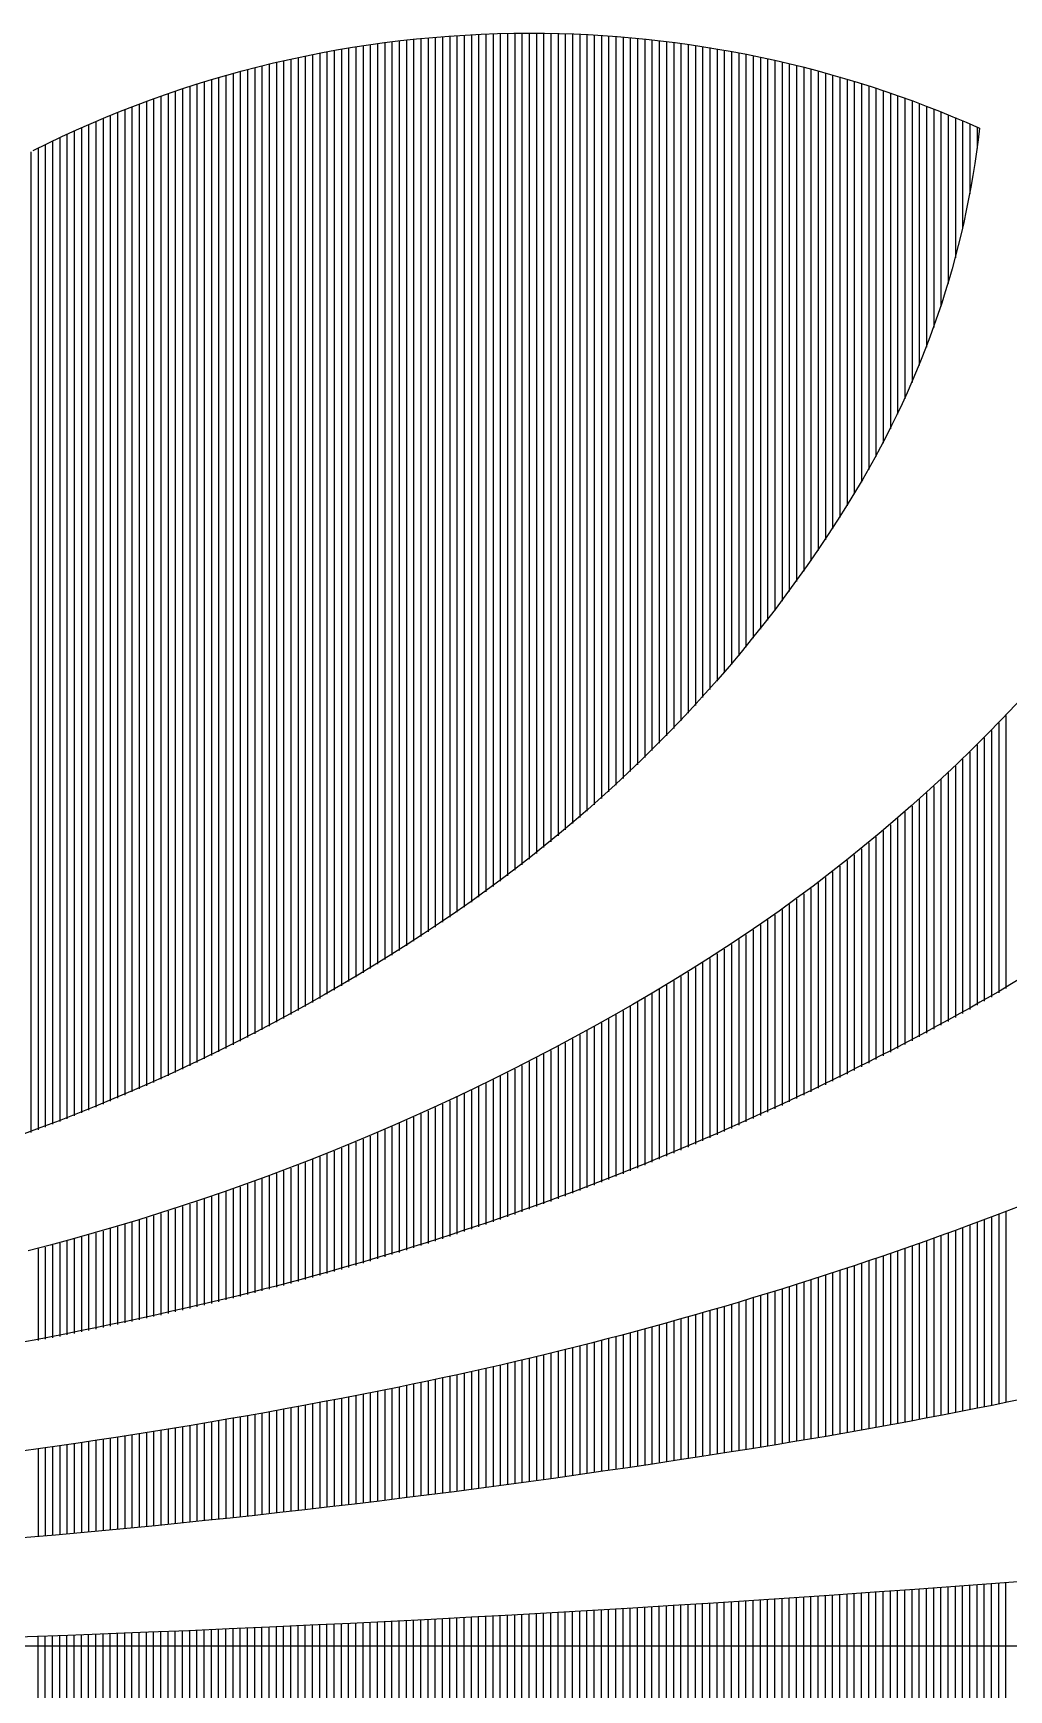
# Model space of a CAD drawing. Header units: millimetres. Extents: x -129 to 3172, y -143 to 919.
# Drawn here: x -51.93567 to -51.93173, y 35.18636 to 35.19306 of the extents above; entities that cross this region are included whole.
import ezdxf

# ---------------------------------------------------------------- set-up
doc = ezdxf.new("R2010")
doc.units = ezdxf.units.MM
doc.header["$LTSCALE"] = 0.1
doc.layers.add('E-GENERAL', color=8, linetype='Continuous')

# ---------------------------------------------------------------- blocks, each defined once
blk = doc.blocks.new('*X75')
at = {"color": 0}
for p, q in [((62.8849196865367, 73.2), (69.08424206993163, 73.2)), ((62.90137343682864, 73), (69.0677883196397, 73)), ((62.91776157406228, 72.8), (69.05140018240604, 72.8)), ((62.93408410349389, 72.60000000000002), (69.03507765297445, 72.60000000000002)), ((62.95034103035709, 72.40000000000002), (69.01882072611124, 72.40000000000002)), ((62.96653235986422, 72.2), (69.0026293966041, 72.2)), ((62.98265809720693, 72), (68.9865036592614, 72)), ((62.99871824755382, 71.79999999999998), (68.97044350891453, 71.79999999999998)), ((63.01471281605313, 71.60000000000002), (68.9544489404152, 71.60000000000002)), ((63.03064180783075, 71.4), (68.93851994863758, 71.4)), ((63.04650522799192, 71.2), (68.9226565284764, 71.2)), ((63.06230308161912, 71), (68.90685867484922, 71)), ((63.07803537377457, 70.8), (68.89112638269374, 70.8)), ((63.09370210949783, 70.60000000000002), (68.87545964697051, 70.60000000000002)), ((63.1093032938079, 70.4), (68.85985846266044, 70.4)), ((63.12483893170157, 70.2), (68.84432282476676, 70.2)), ((63.14030902815443, 70), (68.8288527283139, 70)), ((63.15571358812075, 69.8), (68.81344816834758, 69.8)), ((63.17105261653297, 69.6), (68.79810913993536, 69.6)), ((63.18632611830206, 69.4), (68.78283563816626, 69.4)), ((63.20153409831801, 69.2), (68.76762765815033, 69.2)), ((63.21667656144882, 69), (68.75248519501952, 69)), ((63.23175351254143, 68.8), (68.7374082439269, 68.8)), ((63.24676495642098, 68.60000000000001), (68.72239680004736, 68.60000000000001)), ((63.26171089789113, 68.4), (68.7074508585772, 68.4)), ((63.2765913417345, 68.2), (68.69257041473384, 68.2)), ((63.29140629271204, 68), (68.67775546375628, 68)), ((63.30615575556362, 67.8), (68.66300600090472, 67.8)), ((63.32083973500721, 67.60000000000001), (68.64832202146114, 67.60000000000001)), ((63.33545823573968, 67.4), (68.63370352072866, 67.4)), ((63.35001126243605, 67.2), (68.61915049403228, 67.2)), ((63.36449881975113, 67), (68.6046629367172, 67)), ((63.37892091231674, 66.8), (68.5902408441516, 66.8)), ((63.39327754474471, 66.60000000000001), (68.57588421172363, 66.60000000000001)), ((63.40756872162454, 66.4), (68.56159303484378, 66.4)), ((63.42179444752535, 66.2), (68.54736730894297, 66.2)), ((63.43595472699394, 66), (68.5332070294744, 66)), ((63.45004956455614, 65.8), (68.5191121919122, 65.8)), ((63.46407896471692, 65.60000000000001), (68.50508279175142, 65.60000000000001)), ((63.47804293195941, 65.4), (68.49111882450893, 65.4)), ((63.49194147074491, 65.2), (68.47722028572343, 65.2)), ((63.50577458551471, 65), (68.46338717095364, 65)), ((63.5195422806878, 64.8), (68.44961947578054, 64.8)), ((63.53324456066252, 64.6), (68.43591719580581, 64.6)), ((63.54688142981513, 64.4), (68.42228032665321, 64.4)), ((63.56045289250142, 64.2), (68.40870886396692, 64.2)), ((63.57395895305535, 64), (68.39520280341299, 64)), ((63.58739961578976, 63.79999999999999), (68.38176214067857, 63.79999999999999)), ((63.60077488499655, 63.6), (68.36838687147177, 63.6)), ((63.61408476494579, 63.39999999999999), (68.35507699152254, 63.39999999999999)), ((63.62732925988711, 63.2), (68.34183249658122, 63.2)), ((63.64050837404784, 63), (68.3286533824205, 63)), ((63.65362211163482, 62.80000000000001), (68.3155396448335, 62.80000000000001)), ((63.66667047683382, 62.6), (68.30249127963452, 62.6)), ((63.67965347380867, 62.40000000000001), (68.28950828265964, 62.40000000000001)), ((63.69257110670242, 62.2), (68.27659064976592, 62.2)), ((63.70542337963707, 62), (68.26373837683127, 62)), ((63.7182102967131, 61.79999999999999), (68.25095145975502, 61.79999999999999)), ((63.73093186201003, 61.6), (68.23822989445829, 61.6)), ((63.74358807958607, 61.4), (68.22557367688228, 61.4)), ((63.75617895347796, 61.2), (68.21298280299015, 61.2)), ((63.76870448770205, 61), (68.20045726876629, 61)), ((63.78116468625285, 60.8), (68.18799707021549, 60.8)), ((63.79355955310348, 60.6), (68.17560220336486, 60.6)), ((63.80588909220705, 60.4), (68.16327266426129, 60.4)), ((63.81815330749439, 60.2), (68.15100844897393, 60.2)), ((63.83035220287547, 60), (68.13880955359286, 60)), ((63.84248578223968, 59.8), (68.12667597422865, 59.8)), ((63.85455404945469, 59.6), (68.11460770701365, 59.6)), ((63.86655700836695, 59.40000000000001), (68.10260474810116, 59.40000000000001)), ((63.8784946628025, 59.2), (68.09066709366584, 59.2)), ((63.89036701656551, 59), (68.07879473990283, 59)), ((63.90217407343926, 58.79999999999999), (68.06698768302908, 58.79999999999999)), ((63.91391583718654, 58.6), (68.05524591928179, 58.6)), ((63.92559231154812, 58.39999999999999), (68.04356944492018, 58.39999999999999)), ((63.93720350024432, 58.2), (68.03195825622402, 58.2)), ((63.948749406974, 58), (68.02041234949434, 58)), ((63.96023003541518, 57.80000000000001), (68.00893172105316, 57.80000000000001)), ((63.97164538922471, 57.6), (67.99751636724363, 57.6)), ((63.98299547203851, 57.40000000000001), (67.98616628442981, 57.40000000000001)), ((63.99428028747161, 57.2), (67.97488146899673, 57.2)), ((64.00549983911696, 57), (67.96366191735137, 57)), ((64.01665413054798, 56.79999999999999), (67.95250762592036, 56.79999999999999)), ((64.02774316531575, 56.6), (67.94141859115257, 56.6)), ((64.03876694695147, 56.4), (67.93039480951688, 56.4)), ((64.04972547896409, 56.2), (67.91943627750425, 56.2)), ((64.0606187648425, 56), (67.90854299162582, 56)), ((64.07144680805413, 55.8), (67.8977149484142, 55.8)), ((64.08220961204574, 55.6), (67.8869521444226, 55.6)), ((64.09290718024249, 55.4), (67.87625457622585, 55.4)), ((64.10353951604907, 55.2), (67.86562224041927, 55.2)), ((64.1141066228488, 55), (67.85505513361954, 55)), ((64.12460850400474, 54.8), (67.8445532524636, 54.8)), ((64.13504516285775, 54.6), (67.83411659361059, 54.6)), ((64.1454166027288, 54.40000000000001), (67.82374515373954, 54.40000000000001)), ((64.15572282691754, 54.2), (67.81343892955078, 54.2)), ((64.16596383870228, 54), (67.80319791776604, 54)), ((64.1761396413408, 53.79999999999999), (67.79302211512754, 53.79999999999999)), ((64.18625023806999, 53.6), (67.78291151839835, 53.6)), ((64.19629563210538, 53.39999999999999), (67.77286612436296, 53.39999999999999)), ((64.20627582664156, 53.2), (67.76288592982655, 53.2)), ((64.21619082485313, 53), (67.75297093161521, 53)), ((64.2260406298924, 52.80000000000001), (67.74312112657594, 52.80000000000001)), ((64.23582524489143, 52.6), (67.73333651157691, 52.6)), ((64.24554467296139, 52.40000000000001), (67.72361708350695, 52.40000000000001)), ((64.2551989171925, 52.2), (67.71396283927582, 52.2)), ((64.26478798065364, 52), (67.70437377581447, 52)), ((64.27431186639365, 51.79999999999999), (67.69484989007469, 51.79999999999999)), ((64.28377057743954, 51.6), (67.68539117902878, 51.6)), ((64.29316411679793, 51.4), (67.67599763967041, 51.4)), ((64.3024924874544, 51.2), (67.66666926901392, 51.2)), ((64.31175569237348, 51), (67.65740606409486, 51)), ((64.32095373449921, 50.8), (67.64820802196914, 50.8)), ((64.33008661675444, 50.6), (67.63907513971388, 50.6)), ((64.33915434204141, 50.4), (67.63000741442691, 50.4)), ((64.34815691324093, 50.2), (67.62100484322741, 50.2)), ((64.35709433321382, 50), (67.61206742325453, 50)), ((64.36596660479883, 49.8), (67.6031951516693, 49.8)), ((64.37477373081538, 49.6), (67.59438802565296, 49.6)), ((64.38351571406042, 49.40000000000001), (67.58564604240792, 49.40000000000001)), ((64.39219255731132, 49.2), (67.576969199157, 49.2)), ((64.40080426332383, 49), (67.56835749314428, 49)), ((64.40935083483328, 48.79999999999999), (67.55981092163485, 48.79999999999999)), ((64.41783227455426, 48.6), (67.55132948191408, 48.6)), ((64.42624858517956, 48.39999999999999), (67.54291317128853, 48.39999999999999)), ((64.43459976938266, 48.2), (67.53456198708568, 48.2)), ((64.44288582981494, 48), (67.52627592665317, 48)), ((64.45110676910758, 47.8), (67.51805498736053, 47.8)), ((64.45926258987082, 47.6), (67.5098991665975, 47.6)), ((64.4673532946938, 47.40000000000001), (67.50180846177432, 47.40000000000001)), ((64.47537888614532, 47.2), (67.493782870323, 47.2)), ((64.4833393667734, 47), (67.4858223896947, 47)), ((64.49123473910457, 46.79999999999998), (67.47792701736353, 46.79999999999998)), ((64.49906500564566, 46.6), (67.47009675082266, 46.6)), ((64.50683016888115, 46.39999999999999), (67.46233158758719, 46.39999999999999))]:
    blk.add_line(p, q, dxfattribs=at)
blk = doc.blocks.new('*X74')
at = {"color": 0}
for p, q in [((51.41475363571164, 73.2), (57.17192566976206, 73.2)), ((51.49753521967634, 73), (57.2163033923751, 73)), ((51.57981060248724, 72.8), (57.26039298803314, 72.8)), ((51.66158113285763, 72.60000000000002), (57.30419471829089, 72.60000000000002)), ((51.74284814648181, 72.40000000000002), (57.34770884268185, 72.40000000000002)), ((51.82361296616486, 72.2), (57.39093561872659, 72.2)), ((51.90387690195087, 72), (57.43387530194087, 72)), ((51.98364125124886, 71.79999999999998), (57.4765281458435, 71.79999999999998)), ((52.0629072989571, 71.60000000000002), (57.51889440196435, 71.60000000000002)), ((52.14167631758556, 71.4), (57.56097431985232, 71.4)), ((52.21994956737653, 71.2), (57.6027681470828, 71.2)), ((52.29772829642351, 71), (57.64427612926565, 71)), ((52.37501374078823, 70.8), (57.68549851005271, 70.8)), ((52.45180712461628, 70.60000000000002), (57.72643553114536, 70.60000000000002)), ((52.52810966025068, 70.4), (57.76708743230199, 70.4)), ((52.60392254834406, 70.2), (57.80745445134531, 70.2)), ((52.67924697796903, 70), (57.84753682416986, 70)), ((52.75408412672717, 69.8), (57.88733478474904, 69.8)), ((52.82843516085634, 69.6), (57.92684856514256, 69.6)), ((52.90230123533635, 69.4), (57.9660783955033, 69.4)), ((52.97568349399316, 69.2), (58.00502450408442, 69.2)), ((53.04858306960179, 69), (58.04368711724646, 69)), ((53.12100108398741, 68.8), (58.08206645946402, 68.8)), ((53.19293864812519, 68.60000000000001), (58.12016275333278, 68.60000000000001)), ((53.2643968622389, 68.4), (58.15797621957611, 68.4)), ((53.33537681589752, 68.2), (58.19550707705197, 68.2)), ((53.40587958811115, 68), (58.23275554275923, 68)), ((53.47590624742522, 67.8), (58.26972183184455, 67.8)), ((53.54545785201321, 67.60000000000001), (58.30640615760859, 67.60000000000001)), ((53.61453544976846, 67.4), (58.34280873151269, 67.4)), ((53.68314007839439, 67.2), (58.37892976318503, 67.2)), ((53.75127276549349, 67), (58.41476946042695, 67)), ((53.81893452865515, 66.8), (58.45033016444243, 66.8)), ((53.88612637554203, 66.60000000000001), (58.48568780616507, 66.60000000000001)), ((53.95284930397568, 66.4), (58.52088019386267, 66.4)), ((54.01910430202028, 66.2), (58.55590739742087, 66.2)), ((54.08489234806586, 66), (58.59076948635801, 66)), ((54.15021441090996, 65.8), (58.62546652982621, 65.8)), ((54.21507144983817, 65.60000000000001), (58.65999859661162, 65.60000000000001)), ((54.27946441470382, 65.4), (58.69436575513566, 65.4)), ((54.34339424600612, 65.2), (58.72856807345522, 65.2)), ((54.40686187496763, 65), (58.76260561926364, 65)), ((54.46986822361046, 64.8), (58.79647845989143, 64.8)), ((54.53241420483121, 64.6), (58.83018666230686, 64.6)), ((54.59450072247539, 64.4), (58.86373029311653, 64.4)), ((54.65612867141018, 64.2), (58.8971094185664, 64.2)), ((54.71729893759672, 64), (58.93032410454202, 64)), ((54.77801239816097, 63.79999999999999), (58.96337441656965, 63.79999999999999)), ((54.83826992146386, 63.6), (58.99626041981661, 63.6)), ((54.8980723671705, 63.39999999999999), (59.02898217909203, 63.39999999999999)), ((54.95742058631797, 63.2), (59.06153975884774, 63.2)), ((55.0163154213828, 63), (59.09393322317839, 63)), ((55.07475770634719, 62.80000000000001), (59.12616263582275, 62.80000000000001)), ((55.13274826676425, 62.6), (59.15822806016382, 62.6)), ((55.1902879198224, 62.40000000000001), (59.19012955922983, 62.40000000000001)), ((55.24737747440898, 62.2), (59.22186719569471, 62.2)), ((55.30401773117293, 62), (59.25344103187865, 62)), ((55.36020948258656, 61.79999999999999), (59.28485112974907, 61.79999999999999)), ((55.41595351300632, 61.6), (59.31609755092097, 61.6)), ((55.47125059873306, 61.4), (59.34718035665742, 61.4)), ((55.52610150807136, 61.2), (59.37809960787047, 61.2)), ((55.58050700138761, 61), (59.40885536512178, 61)), ((55.63446783116805, 60.8), (59.43944768862303, 60.8)), ((55.68798474207525, 60.6), (59.46987663823654, 60.6)), ((55.74105847100444, 60.4), (59.50014227347605, 60.4)), ((55.79368974713839, 60.2), (59.53024465350718, 60.2)), ((55.84587929200232, 60), (59.56018383714797, 60)), ((55.89762781951725, 59.8), (59.58995988286981, 59.8)), ((55.94893603605331, 59.6), (59.61957284879747, 59.6)), ((55.99980464048176, 59.40000000000001), (59.64902279271019, 59.40000000000001)), ((56.05023432422658, 59.2), (59.67830977204203, 59.2)), ((56.10022577131522, 59), (59.70743384388248, 59)), ((56.14977965842879, 58.79999999999999), (59.73639506497693, 58.79999999999999)), ((56.19889665495136, 58.6), (59.76519349172757, 58.6)), ((56.24757742301878, 58.39999999999999), (59.79382918019346, 58.39999999999999)), ((56.29582261756644, 58.2), (59.82230218609157, 58.2)), ((56.34363288637692, 58), (59.85061256479696, 58)), ((56.3910088701265, 57.80000000000001), (59.87876037134357, 57.80000000000001)), ((56.43795120243112, 57.6), (59.90674566042463, 57.6)), ((56.484460509892, 57.40000000000001), (59.93456848639346, 57.40000000000001)), ((56.53053741214009, 57.2), (59.9622289032635, 57.2)), ((56.57618252188033, 57), (59.98972696470946, 57)), ((56.6213964449351, 56.79999999999999), (60.01706272406744, 56.79999999999999)), ((56.66617978028707, 56.6), (60.04423623433559, 56.6)), ((56.71053312012148, 56.4), (60.07124754817461, 56.4)), ((56.75450220761086, 56.2), (60.09809671790822, 56.2)), ((56.79819361391564, 56), (60.12478379552397, 56)), ((56.84161200643721, 55.8), (60.15130883267329, 55.8)), ((56.88475761677413, 55.6), (60.17767188067246, 55.6)), ((56.92763067481036, 55.4), (60.20387299050265, 55.4)), ((56.97023140872211, 55.2), (60.22991221281092, 55.2)), ((57.01256004498381, 55), (60.25578959791033, 55)), ((57.05461680837485, 54.8), (60.28150519578066, 54.8)), ((57.09640192198571, 54.6), (60.30705905606875, 54.6)), ((57.13791560722421, 54.40000000000001), (60.33245122808915, 54.40000000000001)), ((57.17915808382179, 54.2), (60.35768176082449, 54.2)), ((57.22012956983951, 54), (60.38275070292605, 54)), ((57.26083028167431, 53.79999999999999), (60.40765810271397, 53.79999999999999)), ((57.30126043406492, 53.6), (60.43240400817817, 53.6)), ((57.34142024009774, 53.39999999999999), (60.45698846697871, 53.39999999999999)), ((57.3813099112129, 53.2), (60.48141152644563, 53.2)), ((57.42092965721017, 53), (60.50567323358052, 53)), ((57.46027968625447, 52.80000000000001), (60.5297736350559, 52.80000000000001)), ((57.49936020488192, 52.6), (60.55371277721651, 52.6)), ((57.53817141800533, 52.40000000000001), (60.57749070607922, 52.40000000000001)), ((57.57671352891997, 52.2), (60.60110746733375, 52.2)), ((57.6149867393091, 52), (60.6245631063431, 52)), ((57.65299124924936, 51.79999999999999), (60.64785766814373, 51.79999999999999)), ((57.69072725721656, 51.6), (60.67099119744643, 51.6)), ((57.72819496009077, 51.4), (60.69396373863646, 51.4)), ((57.76539455316193, 51.2), (60.71677533577406, 51.2)), ((57.80232623013507, 51), (60.7394260325949, 51)), ((57.83899018313551, 50.8), (60.76191587251035, 50.8)), ((57.87538660271426, 50.6), (60.78424489860829, 50.6)), ((57.91151567785303, 50.4), (60.80641315365301, 50.4)), ((57.94737759596937, 50.2), (60.82842068008607, 50.2)), ((57.98297254292186, 50), (60.8502675200266, 50)), ((58.01830070301497, 49.8), (60.87195371527133, 49.8)), ((58.05336225900399, 49.6), (60.89347930729565, 49.6)), ((58.08815739210023, 49.40000000000001), (60.91484433725351, 49.40000000000001)), ((58.12268628197563, 49.2), (60.93604884597802, 49.2)), ((58.15694910676757, 49), (60.95709287398176, 49)), ((58.19094604308387, 48.79999999999999), (60.97797646145727, 48.79999999999999)), ((58.22467726600724, 48.6), (60.99869964827747, 48.6)), ((58.25814294910017, 48.39999999999999), (61.01926247399581, 48.39999999999999)), ((58.29134326440946, 48.2), (61.039664977847, 48.2)), ((58.32427838247086, 48), (61.05990719874694, 48)), ((58.35694847231343, 47.8), (61.07998917529368, 47.8)), ((58.38935370146436, 47.6), (61.09991094576718, 47.6)), ((58.42149423595308, 47.40000000000001), (61.11967254813009, 47.40000000000001)), ((58.45337024031588, 47.2), (61.1392740200281, 47.2)), ((58.48498187760015, 47), (61.15871539879004, 47)), ((58.51632930936871, 46.79999999999998), (61.17799672142847, 46.79999999999998)), ((58.54741269570407, 46.6), (61.19711802463996, 46.6)), ((58.57823219521279, 46.39999999999999), (61.21607934480545, 46.39999999999999))]:
    blk.add_line(p, q, dxfattribs=at)
blk = doc.blocks.new('*X73')
at = {"color": 0}
for p, q in [((36.44510550664782, 73.2), (44.68732077910465, 73.2)), ((36.67174449923582, 73), (44.81527414072053, 73)), ((36.8953730051926, 72.8), (44.94193179492409, 72.8)), ((37.11605709631922, 72.60000000000002), (45.06730502562116, 72.60000000000002)), ((37.33386009231394, 72.40000000000002), (45.1914048736141, 72.40000000000002)), ((37.54884271824936, 72.2), (45.31424214329311, 72.2)), ((37.76106325058402, 72), (45.43582740908401, 72)), ((37.9705776527139, 71.79999999999998), (45.55625085247529, 71.79999999999998)), ((38.1774397009667, 71.60000000000002), (45.67583075385184, 71.60000000000002)), ((38.38170110185144, 71.4), (45.79460277896674, 71.4)), ((38.58341160129459, 71.2), (45.9125712031682, 71.2)), ((38.78261908652368, 71), (46.02974024306749, 71)), ((38.9793696811949, 70.8), (46.14611405755211, 70.8)), ((39.17370783430529, 70.60000000000002), (46.26169674877525, 70.60000000000002)), ((39.36567640337969, 70.4), (46.37649236312284, 70.4)), ((39.55531673237697, 70.2), (46.49050489215821, 70.2)), ((39.74266872472057, 70), (46.60373827354558, 70)), ((39.92777091182155, 69.8), (46.71619639195235, 69.8)), ((40.11066051743018, 69.6), (46.82788307993115, 69.6)), ((40.29137351812257, 69.4), (46.93880211878226, 69.4)), ((40.46994470020286, 69.2), (47.04895723939659, 69.2)), ((40.64640771327754, 69), (47.15835212308004, 69)), ((40.82079512073703, 68.8), (47.26699040235947, 68.8)), ((40.99313844736028, 68.60000000000001), (47.37487566177118, 68.60000000000001)), ((41.16346822424044, 68.4), (47.48201143863193, 68.4)), ((41.33181403121382, 68.2), (47.58840122379311, 68.2)), ((41.4982045369599, 68), (47.69404846237865, 68)), ((41.66266753692679, 67.8), (47.79895655450682, 67.8)), ((41.82522998922491, 67.60000000000001), (47.90312885599674, 67.60000000000001)), ((41.98591804862021, 67.4), (48.00656867905942, 67.4)), ((42.14475709874861, 67.2), (48.10927929297427, 67.2)), ((42.30177178266446, 67), (48.21126392475112, 67)), ((42.45698603182689, 66.8), (48.31252575977827, 66.8)), ((42.61042309362063, 66.60000000000001), (48.41306794245689, 66.60000000000001)), ((42.7621055575011, 66.4), (48.51289357682214, 66.4)), ((42.91205537984668, 66.2), (48.61200572715107, 66.2)), ((43.06029390759564, 66), (48.71040741855819, 66)), ((43.20684190073928, 65.8), (48.8081016375785, 65.8)), ((43.3517195537386, 65.60000000000001), (48.90509133273841, 65.60000000000001)), ((43.49494651592646, 65.4), (49.00137941511522, 65.4)), ((43.63654191095328, 65.2), (49.09696875888474, 65.2)), ((43.77652435533064, 65), (49.19186220185792, 65)), ((43.9149119761234, 64.8), (49.28606254600672, 64.8)), ((44.05172242783728, 64.6), (49.37957255797892, 64.6)), ((44.18699598404169, 64.4), (49.47239496960314, 64.4)), ((44.32106089882253, 64.2), (49.56453247838294, 64.2)), ((44.45402554178158, 64), (49.65598774798173, 64)), ((44.58589822189646, 63.79999999999999), (49.74676340869757, 63.79999999999999)), ((44.71668709747546, 63.6), (49.83686205792871, 63.6)), ((44.84640017970109, 63.39999999999999), (49.92628626062979, 63.39999999999999)), ((44.97504533606418, 63.2), (50.01503854975925, 63.2)), ((45.1026302936921, 63), (50.1031214267175, 63)), ((45.22916264257552, 62.80000000000001), (50.19053736177703, 62.80000000000001)), ((45.35464983869707, 62.6), (50.27728879450369, 62.6)), ((45.47909920706577, 62.40000000000001), (50.36337813417003, 62.40000000000001)), ((45.6025179446605, 62.2), (50.44880776016043, 62.2)), ((45.72491312328589, 62), (50.53358002236858, 62)), ((45.84629169234371, 61.79999999999999), (50.61769724158697, 61.79999999999999)), ((45.96666048152286, 61.6), (50.70116170988936, 61.6)), ((46.08602620341069, 61.4), (50.78397569100546, 61.4)), ((46.20439545602875, 61.2), (50.86614142068878, 61.2)), ((46.32177472529511, 61), (50.94766110707721, 61)), ((46.43817038741622, 60.8), (51.02853693104697, 60.8)), ((46.5535887112107, 60.6), (51.1087710465598, 60.6)), ((46.66803586036713, 60.4), (51.18836558100335, 60.4)), ((46.78151789563834, 60.2), (51.26732263552566, 60.2)), ((46.89404077697428, 60), (51.34564428536282, 60)), ((47.00561036559554, 59.8), (51.42333258016082, 59.8)), ((47.11623242600945, 59.6), (51.50038954429142, 59.6)), ((47.22591262797068, 59.40000000000001), (51.57681717716179, 59.40000000000001)), ((47.33465654838839, 59.2), (51.65261745351878, 59.2)), ((47.44246967318119, 59), (51.72779232374741, 59)), ((47.54935739908228, 58.79999999999999), (51.80234371416371, 58.79999999999999)), ((47.6553250353957, 58.6), (51.87627352730238, 58.6)), ((47.76037780570579, 58.39999999999999), (51.94958364219901, 58.39999999999999)), ((47.86452084954104, 58.2), (52.02227591466717, 58.2)), ((47.96775922399404, 58), (52.09435217757039, 58)), ((48.07009790529857, 57.80000000000001), (52.16581424108923, 57.80000000000001)), ((48.17154179036568, 57.6), (52.2366638929834, 57.6)), ((48.27209569827929, 57.40000000000001), (52.30690289884915, 57.40000000000001)), ((48.37176437175354, 57.2), (52.37653300237204, 57.2)), ((48.47055247855216, 57), (52.44555592557505, 57)), ((48.56846461287161, 56.79999999999999), (52.51397336906213, 56.79999999999999)), ((48.66550529668881, 56.6), (52.58178701225759, 56.6)), ((48.7616789810746, 56.4), (52.64899851364088, 56.4)), ((48.85699004747428, 56.2), (52.71560951097737, 56.2)), ((48.95144280895525, 56), (52.78162162154489, 56)), ((49.04504151142429, 55.8), (52.84703644235616, 55.8)), ((49.1377903348137, 55.6), (52.91185555037737, 55.6)), ((49.22969339423842, 55.4), (52.97608050274265, 55.4)), ((49.32075474112457, 55.2), (53.03971283696494, 55.2)), ((49.41097836431, 55), (53.10275407114285, 55)), ((49.50036819111808, 54.8), (53.165205704164, 54.8)), ((49.58892808840528, 54.6), (53.22706921590479, 54.6)), ((49.67666186358328, 54.40000000000001), (53.28834606742633, 54.40000000000001)), ((49.76357326561639, 54.2), (53.34903770116722, 54.2)), ((49.84966598599493, 54), (53.40914554113266, 54)), ((49.9349436596854, 53.79999999999999), (53.46867099308036, 53.79999999999999)), ((50.01940986605784, 53.6), (53.52761544470307, 53.6)), ((50.10306812979102, 53.39999999999999), (53.58598026580785, 53.39999999999999)), ((50.18592192175661, 53.2), (53.64376680849225, 53.2)), ((50.26797465988197, 53), (53.70097640731739, 53)), ((50.34922970999301, 52.80000000000001), (53.75761037947765, 52.80000000000001)), ((50.42969038663716, 52.6), (53.81367002496786, 52.6)), ((50.50935995388724, 52.40000000000001), (53.86915662674723, 52.40000000000001)), ((50.58824162612643, 52.2), (53.9240714509003, 52.2)), ((50.66633856881518, 52), (53.97841574679532, 52)), ((50.74365389924063, 51.79999999999999), (54.03219074723947, 51.79999999999999)), ((50.82019068724831, 51.6), (54.08539766863173, 51.6)), ((50.8959519559573, 51.4), (54.13803771111265, 51.4)), ((50.97094068245918, 51.2), (54.19011205871171, 51.2)), ((51.04515979850074, 51), (54.24162187949207, 51)), ((51.11861219115129, 50.8), (54.29256832569247, 50.8)), ((51.19130070345507, 50.6), (54.34295253386697, 50.6)), ((51.26322813506836, 50.4), (54.3928138614831, 50.4)), ((51.33439724288284, 50.2), (54.44228502180198, 50.2)), ((51.40481074163452, 50), (54.49137765732496, 50)), ((51.47447130449911, 49.8), (54.5400922649731, 49.8)), ((51.54338156367423, 49.6), (54.58842933698145, 49.6)), ((51.61154411094829, 49.40000000000001), (54.63638936092602, 49.40000000000001)), ((51.67896149825704, 49.2), (54.68397281975017, 49.2)), ((51.74563623822762, 49), (54.73118019179048, 49)), ((51.81157080471029, 48.79999999999999), (54.77801195080274, 48.79999999999999)), ((51.8767676332989, 48.6), (54.82446856598722, 48.6)), ((51.94122912183939, 48.39999999999999), (54.87055050201394, 48.39999999999999)), ((52.00495763092724, 48.2), (54.91625821904745, 48.2)), ((52.06795548439405, 48), (54.96159217277136, 48)), ((52.13022496978325, 47.8), (55.00655281441246, 47.8)), ((52.19176833881553, 47.6), (55.05114059076475, 47.6)), ((52.25258780784378, 47.40000000000001), (55.09535594421311, 47.40000000000001)), ((52.31268555829839, 47.2), (55.13919931275649, 47.2)), ((52.37206373712266, 47), (55.18267113003094, 47)), ((52.43072445719846, 46.79999999999998), (55.22577182533257, 46.79999999999998)), ((52.48866979776297, 46.6), (55.2685018236399, 46.6)), ((52.54590180481599, 46.39999999999999), (55.3108615456359, 46.39999999999999))]:
    blk.add_line(p, q, dxfattribs=at)
blk = doc.blocks.new('*X72')
at = {"color": 0}
for p, q in [((18.58834799655503, 72.2), (20.70089608242815, 72.2)), ((18.68397650313882, 72.40000000000002), (19.33530184203698, 72.40000000000002)), ((18.31280119702485, 71.60000000000002), (23.4049534043793, 71.60000000000002)), ((18.40278064781413, 71.79999999999998), (22.63135583858593, 71.79999999999998)), ((18.49462293020244, 72), (21.74970500216534, 72)), ((18.13835434141837, 71.2), (24.73814436603936, 71.2)), ((18.22466530265444, 71.4), (24.10111380107914, 71.4)), ((17.9711358422363, 70.8), (25.87913682351417, 70.8)), ((18.05385031797622, 71), (25.32803221876574, 71)), ((17.73356443490958, 70.2), (27.35386760402688, 70.2)), ((17.81100887175408, 70.4), (26.88794149555878, 70.4)), ((17.89019410783977, 70.60000000000002), (26.39756523940775, 70.60000000000002)), ((17.58383777312218, 69.8), (28.22331738537778, 69.8)), ((17.65784562381891, 70), (27.79821506893063, 70)), ((17.44089873344261, 69.4), (29.02318214519337, 69.4)), ((17.51152670900532, 69.6), (28.63110178438992, 69.6)), ((17.30463954568065, 69), (29.76567641422528, 69)), ((17.37194060921775, 69.2), (29.40092621761948, 69.2)), ((17.11255723127929, 68.4), (30.80715831300493, 68.4)), ((17.17495959027732, 68.60000000000001), (30.46790784948544, 68.60000000000001)), ((17.23898318520041, 68.8), (30.12088486708674, 68.8)), ((16.9925720724005, 68), (31.46381926408696, 68)), ((17.05176497477026, 68.2), (31.13901352619624, 68.2)), ((16.87894319916033, 67.60000000000001), (32.0935288965085, 67.60000000000001)), ((16.9349681503302, 67.8), (31.78189338434603, 67.8)), ((16.72024734553582, 67), (32.99241434140733, 67)), ((16.77159193706568, 67.2), (32.69854742627334, 67.2)), ((16.82448756434546, 67.4), (32.39899660950263, 67.4)), ((16.62217701851224, 66.60000000000001), (33.56394916777582, 66.60000000000001)), ((16.67044514673137, 66.8), (33.28081418748363, 66.8)), ((16.53021124507576, 66.2), (34.11516814213501, 66.2)), ((16.57543495212627, 66.4), (33.84200820644521, 66.4)), ((16.40357770857916, 65.60000000000001), (34.90686186527856, 65.60000000000001)), ((16.4442895898777, 65.8), (34.64744386682595, 65.8)), ((16.48649849433126, 66), (34.3835947866349, 66)), ((16.3266191226142, 65.2), (35.41294876219253, 65.2)), ((16.36435630834916, 65.4), (35.16198677253778, 65.4)), ((16.25557367464427, 64.8), (35.90286918269396, 64.8)), ((16.29036015505924, 65), (35.65987079821318, 65)), ((16.1903965493665, 64.4), (36.37752982040651, 64.4)), ((16.22225421088188, 64.6), (36.14205405100508, 64.6)), ((16.10354598832036, 63.79999999999999), (37.0626692366429, 63.79999999999999)), ((16.13104703073033, 64), (36.83774554815143, 64)), ((16.15999572754644, 64.2), (36.60939559736743, 64.2)), ((16.05287018372545, 63.39999999999999), (37.50257489542118, 63.39999999999999)), ((16.07748837026516, 63.6), (37.28425193289128, 63.6)), ((16.00793730132902, 63), (37.92974812714572, 63)), ((16.02968766994609, 63.2), (37.71771562998875, 63.2)), ((15.95124720178417, 62.40000000000001), (38.5478878400775, 62.40000000000001)), ((15.96872002877369, 62.6), (38.34476808890835, 62.6)), ((15.98761577870134, 62.80000000000001), (38.13874308069829, 62.80000000000001)), ((15.92056002233874, 62), (38.94565679039239, 62)), ((15.9351946693237, 62.2), (38.7481642839725, 62.2)), ((15.89553583458848, 61.6), (39.33251544072786, 61.6)), ((15.90734106930774, 61.79999999999999), (39.14042229603867, 61.79999999999999)), ((15.87615968816601, 61.2), (39.70889247210502, 61.2)), ((15.88514255693268, 61.4), (39.52198869387783, 61.4)), ((15.85766122638272, 60.6), (40.25466257847948, 60.6)), ((15.86242004318824, 60.8), (40.07518365555696, 60.8)), ((15.86858589203059, 61), (39.89327524868524, 61)), ((15.85236207434174, 60.2), (40.60650331203021, 60.2)), ((15.8543087357595, 60.4), (40.43175524589975, 60.4)), ((15.85182095366164, 60), (40.77894693459173, 60)), ((15.85268529354676, 59.8), (40.9491248476356, 59.8)), ((15.85495522206062, 59.6), (41.11707442982025, 59.6)), ((15.85863107559753, 59.40000000000001), (41.28283176848474, 59.40000000000001)), ((15.86371339913192, 59.2), (41.44643171983207, 59.2)), ((15.87020294662264, 59), (41.60790796550656, 59)), ((15.87810068157279, 58.79999999999999), (41.76729306582667, 58.79999999999999)), ((15.88740777774607, 58.6), (41.92461850991185, 58.6)), ((15.89812562004099, 58.39999999999999), (42.0799147629219, 58.39999999999999)), ((15.9102558055244, 58.2), (42.23321131061005, 58.2)), ((15.92380014462612, 58), (42.384536701374, 58)), ((15.93876066249692, 57.80000000000001), (42.53406007558878, 57.80000000000001)), ((15.95513960053188, 57.6), (42.68207497697392, 57.6)), ((15.97293941806234, 57.40000000000001), (42.82860426756111, 57.40000000000001)), ((15.9921627942189, 57.2), (42.97366356460857, 57.2)), ((16.01281262996927, 57), (43.11726811381745, 57)), ((16.03489205033423, 56.79999999999999), (43.25943280102872, 56.79999999999999)), ((16.05840440678602, 56.6), (43.40017216344079, 56.6)), ((16.08335327983329, 56.4), (43.53950040037108, 56.4)), ((16.10974248179737, 56.2), (43.6774313835846, 56.2)), ((16.13757605978519, 56), (43.81397866721029, 56)), ((16.166858298864, 55.8), (43.94915549726486, 55.8)), ((16.19759372544413, 55.6), (44.08297482080331, 55.6)), ((16.22978711087607, 55.4), (44.21544929471342, 55.4)), ((16.26344347526868, 55.2), (44.34659129417128, 55.2)), ((16.29856809153593, 55), (44.47641292077341, 55)), ((16.33516648967997, 54.8), (44.60492601036054, 54.8)), ((16.373244461319, 54.6), (44.73214214054707, 54.6)), ((16.41280806446875, 54.40000000000001), (44.85807263796972, 54.40000000000001)), ((16.4538636285875, 54.2), (44.98272858526797, 54.2)), ((16.49641775989433, 54), (45.10612082780785, 54)), ((16.54047734697201, 53.79999999999999), (45.22825998016133, 53.79999999999999)), ((16.58604956666593, 53.6), (45.34915643235136, 53.6)), ((16.63314189029128, 53.39999999999999), (45.46882035587254, 53.39999999999999)), ((16.6817620901623, 53.2), (45.58726170949815, 53.2)), ((16.73191824645676, 53), (45.70449024488153, 53)), ((16.78361875443165, 52.80000000000001), (45.82051551196145, 52.80000000000001)), ((16.83687233200546, 52.6), (45.93534686417895, 52.6)), ((16.89168802772423, 52.40000000000001), (46.04899346351444, 52.40000000000001)), ((16.9480752291297, 52.2), (46.16146428535162, 52.2)), ((17.00604367154891, 52), (46.27276812317593, 52)), ((17.06560344732577, 51.79999999999999), (46.38291359311414, 51.79999999999999)), ((17.12676501551701, 51.6), (46.49190913832155, 51.6)), ((17.18953921207578, 51.4), (46.59976303322267, 51.4)), ((17.25393726054816, 51.2), (46.70648338761179, 51.2)), ((17.31997078330965, 51), (46.81207815061823, 51)), ((17.38765181337004, 50.8), (46.9165551145425, 50.8)), ((17.45699280677765, 50.6), (47.01992191856747, 50.6)), ((17.52800665565584, 50.4), (47.12218605235018, 50.4)), ((17.60070670190662, 50.2), (47.22335485949836, 50.2)), ((17.67510675161946, 50), (47.32343554093636, 50)), ((17.75122109022545, 49.8), (47.42243515816443, 49.8)), ((17.82906449844009, 49.6), (47.52036063641571, 49.6)), ((17.90865226904132, 49.40000000000001), (47.61721876771431, 49.40000000000001)), ((17.99000022453236, 49.2), (47.71301621383851, 49.2)), ((18.07312473574324, 49), (47.80775950919244, 49)), ((18.15804274142852, 48.79999999999999), (47.90145506358952, 48.79999999999999)), ((18.24477176892294, 48.6), (47.99410916495096, 48.6)), ((18.33332995592213, 48.39999999999999), (48.08572798192225, 48.39999999999999)), ((18.42373607345993, 48.2), (48.17631756641089, 48.2)), ((18.51600955016001, 48), (48.26588385604754, 48)), ((18.61017049784548, 47.8), (48.35443267657407, 47.8)), ((18.70623973859694, 47.6), (48.4419697441605, 47.6)), ((18.80423883335652, 47.40000000000001), (48.52850066765328, 47.40000000000001)), ((18.90419011218404, 47.2), (48.61403095075782, 47.2)), ((19.0061167062796, 47), (48.69856599415697, 47)), ((19.11004258189712, 46.79999999999998), (48.78211109756772, 46.79999999999998)), ((19.21599257628344, 46.6), (48.8646714617387, 46.6)), ((19.32399243578976, 46.39999999999999), (48.94625219038942, 46.39999999999999)), ((19.43403773282364, 46.2), (49.02685829209471, 46.2)), ((19.5457097747468, 46), (49.10649468211444, 46)), ((19.65888017595891, 45.8), (49.18516618417171, 45.8)), ((19.77356351128937, 45.6), (49.26287753218065, 45.6)), ((19.88977474390071, 45.4), (49.33963337192507, 45.4)), ((20.00752923827434, 45.2), (49.41543826269045, 45.2)), ((20.12684277378955, 45), (49.49029667884977, 45)), ((20.2477315589288, 44.79999999999999), (49.56421301140553, 44.79999999999999)), ((20.37021224614463, 44.59999999999999), (49.63719156948857, 44.59999999999999)), ((20.49430194742591, 44.4), (49.70923658181565, 44.4)), ((20.62001825060395, 44.2), (49.78035219810658, 44.2)), ((20.74737923644122, 44), (49.8505424904626, 44)), ((20.87640349654917, 43.79999999999999), (49.91981145470678, 43.79999999999999)), ((21.00711015218433, 43.6), (49.98816301168775, 43.6)), ((21.1395188739756, 43.39999999999998), (50.05560100854807, 43.39999999999998)), ((21.2736499026397, 43.2), (50.12212921995796, 43.2)), ((21.40952407074535, 43), (50.1877513493156, 43)), ((21.54716282559193, 42.8), (50.25247102991486, 42.8)), ((21.68658825327268, 42.6), (50.3162918260817, 42.6)), ((21.82782310399814, 42.40000000000001), (50.37921723427972, 42.40000000000001)), ((21.97089081876137, 42.2), (50.44128784720657, 42.2)), ((22.11581555743241, 42), (50.50265339281189, 42)), ((22.2626222283769, 41.79999999999997), (50.56333098148517, 41.79999999999997)), ((22.41133651970075, 41.6), (50.62332257989375, 41.6)), ((22.56198493223143, 41.39999999999999), (50.68263012510796, 41.39999999999999)), ((22.71459481435491, 41.2), (50.7412555249486, 41.2)), ((22.86919439883781, 41), (50.79920065832647, 41)), ((23.02581284177427, 40.8), (50.85646737557568, 40.8)), ((23.18448026380985, 40.6), (50.91305749877935, 40.6)), ((23.34522779380677, 40.4), (50.96897282208874, 40.4)), ((23.50808761513018, 40.2), (51.02421511203599, 40.2)), ((23.67309301474977, 40), (51.07878610783997, 40)), ((23.84027843536976, 39.8), (51.13268752170607, 39.8)), ((24.00967953081823, 39.6), (51.18592103911957, 39.6)), ((24.18133322494901, 39.40000000000001), (51.23848831913303, 39.40000000000001)), ((24.35527777433247, 39.2), (51.29039099464755, 39.2)), ((24.53155283503761, 39), (51.34163067268836, 39)), ((24.71019953383716, 38.80000000000001), (51.39220893467447, 38.80000000000001)), ((24.89126054419954, 38.6), (51.44212733668275, 38.6)), ((25.0747801674674, 38.40000000000001), (51.49138740970659, 38.40000000000001)), ((25.260804419663, 38.2), (51.53999065990892, 38.2)), ((25.44938112440487, 38), (51.58793856887014, 38)), ((25.64056001247141, 37.80000000000001), (51.63523259383071, 37.80000000000001)), ((25.83439282860248, 37.6), (51.68187416792861, 37.6)), ((26.03093344619417, 37.4), (51.72786470043188, 37.4)), ((26.23023799061255, 37.20000000000001), (51.77320557696616, 37.20000000000001)), ((26.43236497193341, 37), (51.81789815973736, 37)), ((26.63737542800493, 36.80000000000001), (51.86194378774975, 36.80000000000001)), ((26.84533307883413, 36.6), (51.90534377701911, 36.6)), ((27.05630449341402, 36.4), (51.94809942078165, 36.4)), ((27.27035927024144, 36.2), (51.99021198969815, 36.2)), ((27.48757023292731, 36), (52.03168273205367, 36)), ((27.70801364247339, 35.8), (52.07251287395334, 35.8)), ((27.93176942798832, 35.6), (52.11270361951329, 35.6)), ((28.15892143784309, 35.4), (52.15225615104785, 35.4)), ((28.3895577135278, 35.2), (52.19117162925239, 35.2)), ((28.62377078877413, 35), (52.22945119338225, 35)), ((28.86165801685781, 34.8), (52.26709596142746, 34.8)), ((29.10332192940181, 34.6), (52.3041070302839, 34.6)), ((29.34887063047381, 34.4), (52.34048547592027, 34.4)), ((29.59841823032472, 34.2), (52.37623235354148, 34.2)), ((29.85208532376262, 34), (52.41134869774814, 34)), ((30.10999951891851, 33.80000000000001), (52.44583552269257, 33.80000000000001)), ((30.37229602306008, 33.6), (52.47969382223097, 33.6)), ((30.63897446326673, 33.4), (52.51292457007233, 33.4)), ((30.90940320171045, 33.2), (52.54552871992336, 33.2)), ((31.18357115871995, 33), (52.57750720563058, 33)), ((31.46158093509497, 32.80000000000001), (52.60886094131843, 32.80000000000001)), ((31.74354043907492, 32.6), (52.63959082152439, 32.6)), ((32.02956328026193, 32.4), (52.66969772133064, 32.4)), ((32.31976920210537, 32.20000000000001), (52.69918249649248, 32.20000000000001)), ((32.6142845576717, 32), (52.72804598356361, 32)), ((32.91324283412398, 31.8), (52.75628900001811, 31.8)), ((33.21678523215837, 31.6), (52.78391234436936, 31.6)), ((33.52506130761482, 31.40000000000001), (52.81091679628591, 31.40000000000001)), ((33.83822968362864, 31.2), (52.83730311670421, 31.2)), ((34.15645884305396, 31), (52.86307204793847, 31)), ((34.47992801251983, 30.8), (52.88822431378733, 30.8)), ((34.80882815143094, 30.6), (52.91276061963785, 30.6)), ((35.14336306157527, 30.4), (52.93668165256636, 30.4)), ((35.4837506358427, 30.2), (52.95998808143675, 30.2)), ((35.83022426801328, 30), (52.98268055699553, 30)), ((36.18303444979473, 29.8), (53.00475971196443, 29.8)), ((36.54245058647546, 29.6), (53.0262261611301, 29.6)), ((36.90876306896897, 29.4), (53.04708050143097, 29.4)), ((37.28228564799721, 29.2), (53.06732331204172, 29.2)), ((37.66335816613868, 29), (53.0869551544547, 29)), ((38.05234971604621, 28.8), (53.10597657255883, 28.8)), ((38.449662309113, 28.6), (53.12438809271607, 28.6)), ((38.85573515931556, 28.4), (53.14219022383497, 28.4)), ((39.27104971336012, 28.2), (53.15938345744186, 28.2)), ((39.69613559265235, 28), (53.17596826774938, 28)), ((40.13157765785336, 27.8), (53.1919451117226, 27.8)), ((40.57802446693615, 27.6), (53.20731442914244, 27.6)), ((41.03619847853518, 27.4), (53.22207664266681, 27.4)), ((41.50690846248397, 27.20000000000001), (53.23623215788909, 27.20000000000001)), ((41.99106473133328, 27), (53.24978136339436, 27)), ((42.48969801929535, 26.8), (53.26272463081295, 26.8)), ((43.0039831375701, 26.6), (53.2750623148719, 26.6)), ((43.53526897301277, 26.40000000000001), (53.28679475344371, 26.40000000000001)), ((44.08511704379974, 26.2), (53.29792226759282, 26.2)), ((44.65535180156692, 26), (53.30844516161986, 26)), ((45.24812737826125, 25.8), (53.31836372310334, 25.8)), ((45.866017873795, 25.6), (53.32767822293909, 25.6)), ((46.51100180781006, 25.4), (53.33638891537746, 25.4)), ((47.18102177371376, 25.2), (53.34449603805803, 25.2)), ((47.87822369831437, 25), (53.35199981204212, 25)), ((48.60590392934427, 24.8), (53.35890044184306, 24.8)), ((49.36809840444775, 24.6), (53.36519811545407, 24.6)), ((50.16983882724523, 24.4), (53.3708930043739, 24.4)), ((51.01753577062476, 24.2), (53.37598526363023, 24.2)), ((51.919575285477, 24), (53.38047503180075, 24)), ((52.88729548594152, 23.8), (53.38436243103212, 23.8))]:
    blk.add_line(p, q, dxfattribs=at)
blk = doc.blocks.new('grupo electrogeno')
at = {"layer": 'E-GENERAL'}
blk.add_line((-163.9936195929199, 149.9902659905808), (-164.1241479082733, 149.9902659905808), dxfattribs=at)
for centre, major_axis, ratio, start_param, end_param in [((-164.0474446516769, 149.907814646391), (0.0899051269616338, 2.0132e-12), 0.9173503985278452, 1.454489992521529, 1.570796326774351), ((-164.0474488293803, 149.9560318907013), (-0.0370000520422955, 4.541e-13), 0.9173503984754243, 4.536854038927375, 4.712249268366742), ((-164.0474488293803, 149.9686779640044), (-0.02292970326158389, 8.392e-13), 0.9173503984598775, 4.495666372557335, 4.711323674065485), ((-164.0447897136528, 149.9697854782233), (-0.0217733363231739, 2.78e-12), 0.9173503984648356, 4.335558509562037, 4.536854039036137), ((-164.0474488293803, 149.9738979797061), (-0.0168540256072886, 1.0744e-12), 0.9173503984566752, 4.467848488331283, 4.708594564217483), ((-164.0456588034338, 149.9761358447064), (0.0146051650011437, 4.0067e-12), 0.9173503985497607, 1.082218214939759, 1.354073718657416), ((-164.0461289423862, 149.9787502101102), (0.0114024366801389, 1.4759e-12), 0.9173503985131624, 1.028592299723126, 1.326255834550553), ((-164.0464947655296, 149.9805183090715), (-0.0092256251685171, 1.9663e-12), 0.9173503984680897, 4.11871162552684, 4.439797094321269), ((-164.0468001319008, 149.9817748746407), (0.0075286382472515, 1.969e-13), 0.9173503984906258, 0.9272952179356446, 1.269588477596192), ((-164.044118960018, 149.9818109133821), (-0.0075073118970359, 1.1654e-12), 0.9173503984951756, 3.763714609605028, 4.170184953597027), ((-164.0450381401949, 149.9824982264408), (0.0066217787300215, 2.956e-13), 0.9173503984951132, 0.5504651709893122, 0.97711897167144), ((-164.0458131652989, 149.9829820669153), (-0.0058836939104869, 2.5106e-12), 0.9173503985089064, 3.646188298977182, 4.068887871958811), ((-164.0443000362738, 149.9837486765393), (-0.0041551345947619, 7.330000000000005e-13), 0.917350398545696, 3.24190769753256, 3.646188298696134), ((-164.0419823498271, 149.9875585571246), (0.0041551345944658, 1.0935e-12), 0.91735039855851, 4.207793335165773, 4.712388980143274), ((-164.0419823498271, 149.9875585571246), (-0.0041551345947587, 5.37e-14), 0.9173503984938498, 1.570796326806752, 2.023261676412343)]:
    blk.add_ellipse(centre, major_axis=major_axis, ratio=ratio, start_param=start_param, end_param=end_param, dxfattribs=at)
at = {"layer": 'E-GENERAL', "xscale": 0.0001339285716995, "yscale": 0.0001459950002953, "zscale": 0.0001500000003034, "rotation": 270}
blk.add_blockref('*X75', (-164.0507454072915, 149.9992627103777), dxfattribs=at)
at = {"layer": 'E-GENERAL', "extrusion": (0, 0, -1), "xscale": 0.0001339285716995, "yscale": 0.0001459950002953, "zscale": -0.00015, "rotation": 90}
for name in ['*X74', '*X73', '*X72']:
    blk.add_blockref(name, (164.0507454072915, 149.9816238322578), dxfattribs=at)
blk = doc.blocks.new('A$C1F186A80')
at = {"xscale": -1, "rotation": 180}
blk.add_blockref('grupo electrogeno', (165.3067234697929, 151.3561508176552), dxfattribs=at)

msp = doc.modelspace()

# ---------------------------------------------------------------- block references
msp.add_blockref('A$C1F186A80', (-53.19840421132506, 33.82065537134702))

doc.saveas('drawing.dxf')
